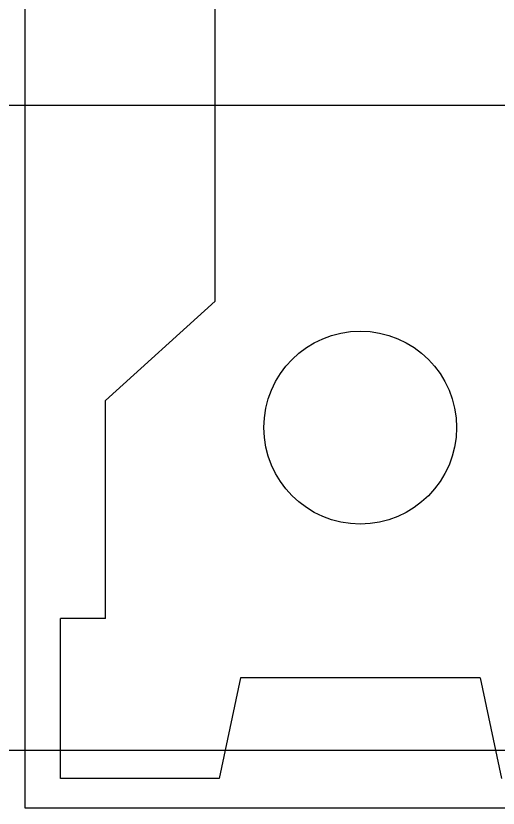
# Model space of a CAD drawing. Header units: inches. Extents: x 1.3 to 19.8, y 1.7 to 13.
# Drawn here: x 15.53 to 15.905, y 10.002 to 10.616 of the extents above; entities that cross this region are included whole.
import ezdxf

# ---------------------------------------------------------------- set-up
doc = ezdxf.new("R2010")
doc.units = ezdxf.units.IN
doc.header["$MEASUREMENT"] = 0
for name, color, linetype in [('45-1523-1', 80, 'Continuous'), ('Panel', 1, 'Continuous'), ('Solenoid', 6, 'Continuous')]:
    doc.layers.add(name, color=color, linetype=linetype)

msp = doc.modelspace()

# ---------------------------------------------------------------- linework, layer by layer
at = {"layer": '45-1523-1'}
for p, q in [((15.68504, 10.39517), (15.68504, 10.88217)), ((15.53754, 10.00217), (15.53754, 10.76817)), ((15.60004, 10.31817), (15.68504, 10.39517)), ((15.60004, 10.14917), (15.60004, 10.31817)), ((15.56504, 10.02517), (15.56504, 10.14917)), ((15.60004, 10.14917), (15.56504, 10.14917)), ((15.70454, 10.10317), (15.68804, 10.02517)), ((15.89054, 10.10317), (15.70454, 10.10317)), ((15.89054, 10.10317), (15.90704, 10.02517)), ((15.68804, 10.02517), (15.56504, 10.02517)), ((16.04754, 10.00217), (15.53754, 10.00217))]:
    msp.add_line(p, q, dxfattribs=at)
at = {"layer": 'Panel'}
msp.add_circle((15.79754, 10.29717), 0.07475, dxfattribs=at)
at = {"layer": 'Solenoid'}
for p, q in [((15.17254, 10.54717), (16.42254, 10.54717)), ((15.17254, 10.04717), (16.42254, 10.04717))]:
    msp.add_line(p, q, dxfattribs=at)

doc.saveas('drawing.dxf')
